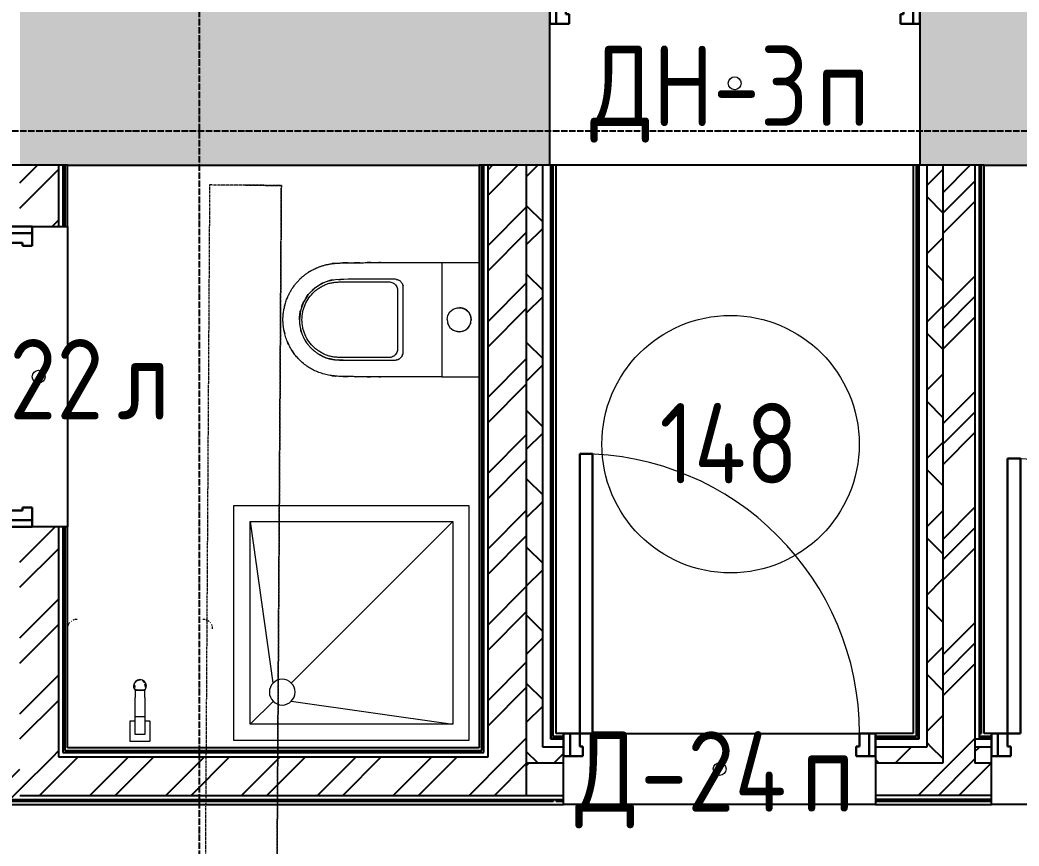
# Model space of a CAD drawing. Header units: millimetres. Extents: x -129048 to 476301, y -5853 to 215316.
# Drawn here: x 48852 to 51958, y 41133 to 43701 of the extents above; entities that cross this region are included whole.
import ezdxf

# ---------------------------------------------------------------- set-up
doc = ezdxf.new("R2010")
doc.units = ezdxf.units.MM
for name, pattern in [('ADSK_Линия сетки', [25, 20, -2.5, 0, -2.5]), ('ADSK_Сверху', [4.5, 3, -1.5]), ('ADSK_Снесено', [4.5, 3, -1.5])]:
    doc.linetypes.add(name, pattern=pattern)
for name, color, linetype, lineweight in [('Двери', 251, 'Continuous', 18), ('Каркас', 7, 'Continuous', 18), ('Марки дверей', 7, 'Continuous', 20), ('Марки помещений', 7, 'Continuous', 20), ('Сантехника', 251, 'Continuous', 18)]:
    doc.layers.add(name, color=color, linetype=linetype, lineweight=lineweight)
for name, color, linetype, lineweight, true_color in [('Стены внутренние', 5, 'Continuous', 18, 0x0000ff), ('Стены наружные', 1, 'ADSK_Снесено', 18, 0xff0000), ('Стены штриховка', 5, 'Continuous', 18, 0x0000ff)]:
    doc.layers.add(name, color=color, linetype=linetype, lineweight=lineweight, true_color=true_color)
doc.styles.add('GOST Common_2', font='GOST Common_0.ttf', dxfattribs={"width": 0.9, "height": 250})
pattern_1 = [(45, (0, 0), (-117.8655, 117.8655), []), (45, (78.58, 0), (-117.8655, 117.8655), [])]
pattern_2 = [(45, (0, 0), (-179.6051, 179.6051), []), (45, (63.5, 0), (0, 359.2102), []), (45, (-63.5, 0), (0, 359.2102), [])]
pattern_3 = [(45, (0, 0), (-106.06602, 106.06602), []), (135, (0, 0), (-106.06602, -106.06602), [])]

# ---------------------------------------------------------------- blocks, each defined once
blk = doc.blocks.new('ADSK_БалкаЖБ_Прямоугольная - 223_1х460мм-821113-01 План 1-го этажа маркировочный')
at = {"layer": 'Каркас', "color": 253, "linetype": 'ADSK_Сверху', "true_color": 0xaaaaaa}
for p, q in [((-2939.7, 111.5), (-2939.7, -111.6)), ((-2939.7, 111.5), (2939.7, 111.5)), ((-2939.7, -111.6), (2939.7, -111.6))]:
    blk.add_line(p, q, dxfattribs=at)
at = {"layer": 'Каркас', "color": 253, "linetype": 'ADSK_Сверху', "true_color": 0xb2b2b2}
for p in [(-2939.7, -0.1), (2939.7, 111.5)]:
    blk.add_line(p, (-2939.7, 111.5), dxfattribs=at)
blk = doc.blocks.new('AC_Дверь_Однопольная - Д-22л 933х2200h-1983239-01 План 1-го этажа маркировочный')
at = {"layer": 'Двери', "lineweight": 30}
for p, q in [((416.5, 923), (376.5, 923)), ((376.5, 923), (376.5, 90)), ((416.5, 90), (416.5, 923)), ((-446.5, 90), (-466.5, 90)), ((-466.5, 90), (-466.5, 20)), ((-416.5, 90), (-446.5, 90)), ((-446.5, 90), (-446.5, 20)), ((-446.5, 20), (-446.5, 90)), ((-416.5, 50), (-416.5, 90)), ((376.5, 90), (416.5, 90)), ((446.5, 90), (416.5, 90)), ((416.5, 90), (416.5, 50)), ((446.5, 20), (446.5, 90)), ((466.5, 90), (446.5, 90)), ((446.5, 90), (446.5, 20)), ((466.5, 20), (466.5, 90)), ((-406.5, 50), (-416.5, 50)), ((-406.5, 20), (-406.5, 50)), ((416.5, 50), (406.5, 50)), ((406.5, 50), (406.5, 20)), ((-466.5, 20), (-446.5, 20)), ((-446.5, 20), (-406.5, 20)), ((406.5, 20), (446.5, 20)), ((446.5, 20), (466.5, 20))]:
    blk.add_line(p, q, dxfattribs=at)
at = {"layer": 'Двери'}
blk.add_arc((416.5, 90), 833, 90, 180, dxfattribs=at)
blk = doc.blocks.new('AC_Дверь_Однопольная - Д-24п 970х2200h-1983238-01 План 1-го этажа маркировочный')
at = {"layer": 'Двери', "lineweight": 30}
for p, q in [((-435, 980), (-395, 980)), ((-435, 110), (-435, 980)), ((-395, 980), (-395, 110)), ((-485, 110), (-465, 110)), ((-485, 40), (-485, 110)), ((-465, 110), (-435, 110)), ((-465, 40), (-465, 110)), ((-465, 110), (-465, 40)), ((-395, 110), (-435, 110)), ((-435, 110), (-435, 70)), ((435, 110), (465, 110)), ((435, 70), (435, 110)), ((465, 110), (465, 40)), ((465, 110), (485, 110)), ((465, 40), (465, 110)), ((485, 110), (485, 40)), ((-435, 70), (-425, 70)), ((-425, 70), (-425, 40)), ((425, 70), (435, 70)), ((425, 40), (425, 70)), ((-465, 40), (-485, 40)), ((-425, 40), (-465, 40)), ((465, 40), (425, 40)), ((485, 40), (465, 40))]:
    blk.add_line(p, q, dxfattribs=at)
at = {"layer": 'Двери'}
blk.add_arc((-435, 110), 870, 0, 90, dxfattribs=at)
blk = doc.blocks.new('AC_Дверь_Двупольная - Д-26п 1405х2200h-2039755-01 План 1-го этажа маркировочный')
at = {"layer": 'Двери', "lineweight": 30}
for p, q in [((-652.5, 965), (-612.5, 965)), ((-652.5, 110), (-652.5, 965)), ((-612.5, 965), (-612.5, 110)), ((652.5, 560), (612.5, 560)), ((612.5, 560), (612.5, 110)), ((652.5, 110), (652.5, 560)), ((-702.5, 110), (-682.5, 110)), ((-702.5, 40), (-702.5, 110)), ((-682.5, 110), (-652.5, 110)), ((-682.5, 40), (-682.5, 110)), ((-682.5, 110), (-682.5, 40)), ((-612.5, 110), (-652.5, 110)), ((-652.5, 110), (-652.5, 70)), ((612.5, 110), (652.5, 110)), ((682.5, 110), (652.5, 110)), ((652.5, 110), (652.5, 70)), ((682.5, 40), (682.5, 110)), ((702.5, 110), (682.5, 110)), ((682.5, 110), (682.5, 40)), ((702.5, 40), (702.5, 110)), ((-652.5, 70), (-642.5, 70)), ((-642.5, 70), (-642.5, 40)), ((652.5, 70), (642.5, 70)), ((642.5, 70), (642.5, 40)), ((-682.5, 40), (-702.5, 40)), ((-642.5, 40), (-682.5, 40)), ((642.5, 40), (682.5, 40)), ((682.5, 40), (702.5, 40))]:
    blk.add_line(p, q, dxfattribs=at)
at = {"layer": 'Двери'}
for centre, radius, start, end in [((-652.5, 110), 855, 360, 90), ((652.5, 110), 450, 90, 180)]:
    blk.add_arc(centre, radius, start, end, dxfattribs=at)
blk = doc.blocks.new('AC_Дверь_Однопольная - ДН-3п 1150х2200h-1983112-01 План 1-го этажа маркировочный')
at = {"layer": 'Двери', "lineweight": 30}
for p, q in [((-525, 1305), (-485, 1305)), ((-525, 255), (-525, 1305)), ((-485, 1305), (-485, 255)), ((-575, 255), (-555, 255)), ((-575, 185), (-575, 255)), ((-555, 255), (-525, 255)), ((-555, 185), (-555, 255)), ((-555, 255), (-555, 185)), ((-485, 255), (-525, 255)), ((-525, 255), (-525, 215)), ((525, 255), (555, 255)), ((525, 215), (525, 255)), ((555, 255), (555, 185)), ((555, 255), (575, 255)), ((555, 185), (555, 255)), ((575, 255), (575, 185)), ((-525, 215), (-515, 215)), ((-515, 215), (-515, 185)), ((515, 215), (525, 215)), ((515, 185), (515, 215)), ((-555, 185), (-575, 185)), ((-515, 185), (-555, 185)), ((555, 185), (515, 185)), ((575, 185), (555, 185))]:
    blk.add_line(p, q, dxfattribs=at)
at = {"layer": 'Двери'}
blk.add_arc((-525, 255), 1050, 0, 90, dxfattribs=at)
blk = doc.blocks.new('WCPan-60cm-CloseCoupled-FloorMounted - WC_FloorStandingWC_Vitra_Zentrum_5781B003-0075-1928247-01 План 1-го этажа маркировочный')
at = {"layer": 'Сантехника'}
for p, q in [((50163.4, 42946.7), (50163.4, 42591.7)), ((50163.6, 42946.8), (50163.6, 42591.6)), ((50279.2, 42946.8), (50279.2, 42591.6)), ((50043.7, 42669.1), (50043.7, 42869.4)), ((50025.7, 42861.4), (50025.7, 42677)), ((50253.1, 42757.8), (50252.7, 42756.6)), ((50255, 42769.4), (50255, 42768.2))]:
    blk.add_line(p, q, dxfattribs=at)
at = {"layer": 'Сантехника', "flags": 128}
for points in [[(50163.6, 42946.8), (50221.4, 42946.8), (50279.2, 42946.8)], [(50016.5, 42895), (49987.1, 42895), (49959.9, 42895), (49933.8, 42895), (49901.2, 42895), (49872.7, 42895), (49847, 42894.6), (49818.9, 42891.7), (49792.5, 42882.7), (49768.6, 42867.7), (49748.5, 42847.8), (49733.5, 42824), (49724.1, 42797.2), (49721, 42769.2)], [(50180.1, 42769.4), (50182.4, 42782.3), (50188.9, 42793.5), (50198.8, 42801.9), (50211.1, 42806.4), (50224.1, 42806.4), (50236.4, 42801.9), (50246.3, 42793.5), (50252.8, 42782.3), (50255.1, 42769.4)], [(50180.1, 42769.4), (50182.4, 42756.6), (50188.9, 42745.3), (50198.8, 42737), (50211.1, 42732.5), (50224.1, 42732.5), (50236.3, 42737), (50246.3, 42745.3), (50252.8, 42756.6), (50255.1, 42769.4)], [(50163.6, 42591.6), (50221.4, 42591.6), (50279.2, 42591.6)]]:
    blk.add_lwpolyline(points, dxfattribs=at)
at = {"layer": 'Сантехника'}
for start, end in [(32.818, 86.5759), (332.8419, 27.1631), (273.4205, 327.1711)]:
    blk.add_arc((50217.5, 42769.4), 37.5, start, end, dxfattribs=at)
for centre, start_param, end_param in [((50163.3, 45003.3), 3.147063, 3.154396), ((50163.3, 40535.1), 6.270382, 6.277715)]:
    blk.add_ellipse(centre, major_axis=(0, 2056.6), ratio=0.01105, start_param=start_param, end_param=end_param, dxfattribs=at)
for points, knots in [([(49669.8, 42769.2), (49669.8, 42769.8), (49669.8, 42771.5), (49669.8, 42774.9), (49670, 42779.4), (49670.4, 42784.6), (49671, 42790.6), (49671.9, 42797.2), (49673.2, 42804.4), (49674.7, 42811.1), (49676.5, 42817.7), (49678.5, 42824.3), (49681, 42831.5), (49684.1, 42839.3), (49687.9, 42847.5), (49692.4, 42856.1), (49697.7, 42865), (49702.8, 42872.5), (49707.4, 42878.5), (49711, 42883), (49714.7, 42887.3), (49718.6, 42891.5), (49722.6, 42895.6), (49726.7, 42899.5), (49731, 42903.3), (49734.8, 42906.5), (49738.3, 42909.2), (49741.8, 42911.8), (49745.6, 42914.5), (49749.9, 42917.3), (49754.7, 42920.2), (49759.9, 42923.2), (49765.6, 42926.1), (49771.1, 42928.7), (49776.1, 42930.9), (49780.2, 42932.5), (49784.3, 42934.1), (49788.5, 42935.5), (49792.7, 42936.9), (49796.9, 42938.1), (49801.2, 42939.3), (49805.5, 42940.3), (49809.8, 42941.2), (49814.2, 42942), (49818.6, 42942.8), (49823.1, 42943.4), (49827.8, 42944), (49832.5, 42944.5), (49837.5, 42944.9), (49842.1, 42945.2), (49846.2, 42945.4), (49850.2, 42945.6), (49855, 42945.7), (49861.2, 42945.9), (49869.2, 42946), (49879.6, 42946.1), (49892.7, 42946.3), (49907, 42946.4), (49920.3, 42946.5), (49930.5, 42946.5), (49940.8, 42946.6), (49951.1, 42946.6), (49961.5, 42946.6), (49971.9, 42946.7), (49982.4, 42946.7), (49989.9, 42946.6), (49994.5, 42946.6), (49995.9, 42946.6), (49997.3, 42946.6), (49998.8, 42946.6), (50000.3, 42946.6), (50001.7, 42946.6), (50003.2, 42946.6), (50004.1, 42946.6), (50004.6, 42946.6)], [-4.049472, -4.049472, -4.049472, -4.049472, -3.861131, -3.67279, -3.484448, -3.296107, -3.107766, -2.919425, -2.731083, -2.542742, -2.412446, -2.28215, -2.151853, -2.021557, -1.891261, -1.760965, -1.630668, -1.500372, -1.435282, -1.370191, -1.3051, -1.24001, -1.174919, -1.109829, -1.044738, -0.979648, -0.938527, -0.897407, -0.856286, -0.815166, -0.774045, -0.732925, -0.691804, -0.650683, -0.624579, -0.598474, -0.572369, -0.546265, -0.52016, -0.494055, -0.467951, -0.441846, -0.416137, -0.390428, -0.36472, -0.339011, -0.313302, -0.287593, -0.261885, -0.236176, -0.21814, -0.200103, -0.182067, -0.164031, -0.145994, -0.127958, -0.109922, -0.091885, -0.081743, -0.071601, -0.061459, -0.051317, -0.041175, -0.031033, -0.020891, -0.010749, -0.009405, -0.008061, -0.006718, -0.005374, -0.004031, -0.002687, -0.001344, 0, 0, 0, 0]), ([(49832.2, 42944.4), (49832.1, 42944.4), (49830.5, 42944.3), (49827.5, 42944), (49824, 42943.5), (49822, 42943.3), (49821.3, 42943.2)], [0.39522151, 0.39522151, 0.39522151, 0.39522151, 0.39583333, 0.40625, 0.41666667, 0.42134296, 0.42134296, 0.42134296, 0.42134296]), ([(49872.9, 42946.1), (49871.7, 42946), (49868.9, 42946), (49864.3, 42945.9), (49859.8, 42945.9), (49857, 42945.8), (49856, 42945.8)], [0.30427449, 0.30427449, 0.30427449, 0.30427449, 0.3125, 0.32291667, 0.33333333, 0.3395761, 0.3395761, 0.3395761, 0.3395761]), ([(49909.1, 42946.4), (49907.9, 42946.4), (49905, 42946.4), (49901.2, 42946.3), (49897.8, 42946.3), (49895.1, 42946.3), (49892.8, 42946.3), (49891.5, 42946.3), (49890.9, 42946.3)], [0.22091476, 0.22091476, 0.22091476, 0.22091476, 0.22916667, 0.23958333, 0.24479167, 0.25, 0.25520833, 0.25892352, 0.25892352, 0.25892352, 0.25892352]), ([(49942.5, 42946.6), (49942.1, 42946.6), (49940.1, 42946.6), (49936.7, 42946.6), (49933.6, 42946.5), (49932, 42946.5)], [0.14303768, 0.14303768, 0.14303768, 0.14303768, 0.14583333, 0.15625, 0.16666667, 0.16666667, 0.16666667, 0.16666667]), ([(50004.6, 42946.6), (50010.5, 42946.6), (50022.4, 42946.6), (50041.3, 42946.6), (50061.4, 42946.6), (50084.3, 42946.6), (50107.6, 42946.6), (50128.1, 42946.7), (50146.8, 42946.7), (50158.1, 42946.7), (50163.4, 42946.7)], [-4.113201, -4.113201, -4.113201, -4.113201, -3.611572, -3.109943, -2.608313, -2.106684, -1.580013, -1.053342, -0.526671, 0, 0, 0, 0]), ([(49728.9, 42901.5), (49727.9, 42900.6), (49725, 42897.9), (49722.1, 42895.1), (49720.2, 42893.1)], [0.65650769, 0.65650769, 0.65650769, 0.65650769, 0.66666667, 0.68597408, 0.68597408, 0.68597408, 0.68597408]), ([(49757.1, 42921.6), (49756.4, 42921.2), (49754.2, 42919.9), (49750.8, 42917.8), (49748.2, 42916.2), (49747.1, 42915.4)], [0.5780337, 0.5780337, 0.5780337, 0.5780337, 0.58333333, 0.59375, 0.60237091, 0.60237091, 0.60237091, 0.60237091]), ([(49842.1, 42894.4), (49844.3, 42894.5), (49849.2, 42894.7), (49854.7, 42894.9), (49858.1, 42894.9), (49859.2, 42894.9)], [0.52439248, 0.52439248, 0.52439248, 0.52439248, 0.54166667, 0.5625, 0.5716159, 0.5716159, 0.5716159, 0.5716159]), ([(50043.7, 42869.4), (50043.7, 42871), (50043.3, 42877.6), (50037, 42887.4), (50029.7, 42892.3), (50022.6, 42894.6), (50018.5, 42895), (50016.5, 42895)], [-1.399204, -1.399204, -1.399204, -1.399204, -0.991678, -0.684937, -0.377368, -0.184471, 0, 0, 0, 0]), ([(49706.3, 42877), (49705.8, 42876.4), (49704.4, 42874.6), (49702.1, 42871.4), (49699.9, 42868.2), (49698.7, 42866.3), (49698.3, 42865.7)], [0.73453829, 0.73453829, 0.73453829, 0.73453829, 0.73958333, 0.75, 0.76041667, 0.76559387, 0.76559387, 0.76559387, 0.76559387]), ([(49728.9, 42769.2), (49728.9, 42777.3), (49730.1, 42789.4), (49734.3, 42805.1), (49740, 42820.2), (49750, 42837.9), (49763.4, 42853.2), (49775.8, 42863.6), (49785.9, 42870.4), (49794.8, 42875.2), (49802.3, 42878.5), (49807.8, 42880.6), (49813.5, 42882.4), (49821.2, 42884.2), (49831.3, 42885.7), (49843.8, 42886.6), (49860.9, 42887.1), (49882.7, 42887), (49917.8, 42887), (49956.3, 42887.1), (49986.2, 42887.1), (49998.5, 42887.1)], [-0.881059, -0.881059, -0.881059, -0.881059, -0.8185544, -0.7873044, -0.7560544, -0.6935544, -0.6310544, -0.5998044, -0.5685544, -0.5373044, -0.5216794, -0.5060544, -0.4904294, -0.4748044, -0.4435544, -0.4123044, -0.3810544, -0.3185544, -0.2560544, -0.1310544, -0.0428572, -0.0428572, -0.0428572, -0.0428572]), ([(49759.4, 42859.7), (49760.8, 42861.1), (49765, 42864.9), (49769.4, 42868.5), (49772.4, 42870.7)], [0.27513812, 0.27513812, 0.27513812, 0.27513812, 0.29166667, 0.32160073, 0.32160073, 0.32160073, 0.32160073]), ([(49783.4, 42877.9), (49785.4, 42879), (49789.8, 42881.4), (49794.6, 42883.8), (49797.4, 42885), (49797.9, 42885.2)], [0.35634739, 0.35634739, 0.35634739, 0.35634739, 0.375, 0.39583333, 0.40053784, 0.40053784, 0.40053784, 0.40053784]), ([(49810.1, 42889.6), (49812.5, 42890.3), (49817.5, 42891.5), (49823.5, 42892.6), (49827, 42893), (49827.9, 42893.2)], [0.4375, 0.4375, 0.4375, 0.4375, 0.45833333, 0.47916667, 0.48641545, 0.48641545, 0.48641545, 0.48641545]), ([(49998.5, 42887.1), (50000.9, 42887.1), (50005.4, 42886.5), (50010.9, 42884.5), (50014.9, 42882.1), (50018.5, 42879.3), (50022.3, 42874.8), (50025.1, 42868.3), (50025.7, 42863.8), (50025.7, 42861.4)], [-1, -1, -1, -1, -0.833333, -0.666667, -0.583333, -0.5, -0.333333, -0.166667, 0, 0, 0, 0]), ([(50040.6, 42881.5), (50040.8, 42881.2), (50041, 42880.7), (50041.3, 42880.1), (50041.4, 42879.9)], [0.69452299, 0.69452299, 0.69452299, 0.69452299, 0.72222222, 0.7371201, 0.7371201, 0.7371201, 0.7371201]), ([(49688, 42847.6), (49687.4, 42846.5), (49686.2, 42843.9), (49684.5, 42840), (49683.3, 42837.4), (49682.9, 42836.2)], [0.8145512, 0.8145512, 0.8145512, 0.8145512, 0.82291667, 0.83333333, 0.84189093, 0.84189093, 0.84189093, 0.84189093]), ([(49740.6, 42836.8), (49741.6, 42838.3), (49744, 42841.8), (49747.4, 42846.4), (49749.9, 42849.5), (49750.8, 42850.6)], [0.1938714, 0.1938714, 0.1938714, 0.1938714, 0.20833333, 0.22916667, 0.24084036, 0.24084036, 0.24084036, 0.24084036]), ([(49675.6, 42814.5), (49675.2, 42813), (49674.5, 42810.1), (49673.6, 42806), (49673.1, 42803.3), (49672.9, 42802.4)], [0.89583333, 0.89583333, 0.89583333, 0.89583333, 0.90625, 0.91666667, 0.92254035, 0.92254035, 0.92254035, 0.92254035]), ([(49727.2, 42808.4), (49727.5, 42809.2), (49728.2, 42811.3), (49729.8, 42815.7), (49731.7, 42820.2), (49733.5, 42824), (49734.3, 42825.6), (49734.6, 42826.1)], [0.1072591, 0.1072591, 0.1072591, 0.1072591, 0.11458333, 0.125, 0.14583333, 0.15625, 0.1607108, 0.1607108, 0.1607108, 0.1607108]), ([(49721, 42769.2), (49721, 42771.2), (49721.1, 42775.7), (49721.7, 42783.2), (49722.6, 42789.9), (49723.6, 42795), (49724.1, 42797.3), (49724.4, 42798.3)], [0, 0, 0, 0, 0.02083333, 0.04166667, 0.0625, 0.07291667, 0.08026225, 0.08026225, 0.08026225, 0.08026225]), ([(50182, 42781.4), (50182, 42781.5), (50182.2, 42782.1), (50182.4, 42782.6), (50182.6, 42783.1)], [-0.79368047, -0.79368047, -0.79368047, -0.79368047, -0.78571429, -0.76296055, -0.76296055, -0.76296055, -0.76296055]), ([(50004.6, 42591.8), (50002.7, 42591.8), (49998.8, 42591.8), (49992.6, 42591.8), (49986.4, 42591.8), (49973.1, 42591.8), (49953.5, 42591.8), (49928.6, 42591.9), (49905.5, 42592), (49885.4, 42592.2), (49869.6, 42592.4), (49857.9, 42592.6), (49847.8, 42592.9), (49838.6, 42593.4), (49829.6, 42594.2), (49820.7, 42595.3), (49811.8, 42596.8), (49799.8, 42599.3), (49785.2, 42603.7), (49768.8, 42610.5), (49753.8, 42618.5), (49739.3, 42628.1), (49726.1, 42639.1), (49714.3, 42651.3), (49704.6, 42663.3), (49696.2, 42675.6), (49688.7, 42688.8), (49681.7, 42704.5), (49676.2, 42720.7), (49673.4, 42733.1), (49672, 42741.3), (49671.4, 42745.2), (49670.9, 42749.1), (49670.6, 42752.5), (49670.3, 42755.2), (49670.2, 42757.4), (49670, 42759.5), (49669.9, 42761.5), (49669.9, 42763.3), (49669.8, 42765), (49669.8, 42766.7), (49669.8, 42767.8), (49669.8, 42768.5), (49669.8, 42768.8), (49669.8, 42769), (49669.8, 42769.1), (49669.8, 42769.2)], [-20.049415, -20.049415, -20.049415, -20.049415, -19.9374, -19.825385, -19.71337, -19.601354, -19.117402, -18.633449, -18.149496, -17.665543, -17.288144, -16.910745, -16.533346, -16.155946, -15.770496, -15.385045, -14.999595, -14.614144, -13.837234, -13.060323, -12.283412, -11.506502, -10.565218, -9.623934, -8.68265, -7.741366, -6.423461, -5.105557, -3.787653, -2.469748, -2.16459, -1.859431, -1.554272, -1.249113, -1.082103, -0.915093, -0.748083, -0.581073, -0.452946, -0.32482, -0.196693, -0.068567, -0.051425, -0.034283, -0.017142, 0, 0, 0, 0]), ([(49721, 42769.2), (49721, 42768.6), (49721, 42767.4), (49721, 42765.4), (49721.1, 42763.2), (49721.2, 42760.9), (49721.4, 42758.4), (49721.7, 42755.8), (49722, 42753), (49722.4, 42750.2), (49722.9, 42747.2), (49723.5, 42744), (49724.2, 42740.8), (49725, 42737.5), (49726, 42734.1), (49727, 42730.6), (49728.2, 42727), (49729.5, 42723.5), (49730.9, 42720.2), (49732.2, 42717.1), (49733.6, 42714.1), (49735.1, 42711.2), (49736.6, 42708.4), (49738.2, 42705.6), (49739.8, 42702.9), (49741.5, 42700.3), (49743.2, 42697.8), (49744.9, 42695.4), (49746.6, 42693), (49748.4, 42690.7), (49750.2, 42688.5), (49752, 42686.4), (49753.9, 42684.3), (49755.9, 42682.1), (49758.2, 42679.8), (49760.7, 42677.4), (49763.2, 42675.1), (49765.7, 42673), (49768.3, 42670.9), (49770.8, 42668.9), (49773.3, 42667.1), (49775.9, 42665.3), (49778.4, 42663.6), (49780.9, 42662.1), (49783.3, 42660.6), (49785.8, 42659.2), (49788.2, 42657.9), (49790.5, 42656.7), (49792.9, 42655.5), (49795.1, 42654.4), (49797.4, 42653.4), (49799.7, 42652.5), (49802, 42651.6), (49804.3, 42650.7), (49806.6, 42649.9), (49808.9, 42649.2), (49811.2, 42648.5), (49813.6, 42647.9), (49815.9, 42647.3), (49818.4, 42646.8), (49820.8, 42646.3), (49823.3, 42645.9), (49825.8, 42645.5), (49828.5, 42645.2), (49831.1, 42644.9), (49833.9, 42644.6), (49836.6, 42644.4), (49839.5, 42644.2), (49842.4, 42644), (49845.3, 42643.9), (49848.3, 42643.7), (49851.3, 42643.6), (49854.4, 42643.6), (49857.4, 42643.5), (49860.5, 42643.5), (49863.7, 42643.4), (49866.8, 42643.4), (49869.9, 42643.4), (49873, 42643.4), (49876.1, 42643.4), (49879.1, 42643.4), (49882.4, 42643.4), (49886.3, 42643.4), (49890.9, 42643.4), (49895.7, 42643.4), (49900.8, 42643.4), (49906, 42643.4), (49911.3, 42643.4), (49916.5, 42643.4), (49921.6, 42643.4), (49926.5, 42643.4), (49931.2, 42643.4), (49935.4, 42643.4), (49939.3, 42643.4), (49942.6, 42643.4), (49945.3, 42643.4), (49947.3, 42643.4), (49949.3, 42643.4), (49951.3, 42643.4), (49954.7, 42643.4), (49958.1, 42643.4), (49961.8, 42643.4), (49965.7, 42643.4), (49969.8, 42643.4), (49974, 42643.4), (49978.4, 42643.4), (49982.9, 42643.4), (49987.5, 42643.4), (49992.2, 42643.4), (49997, 42643.4), (50001.8, 42643.4), (50006.7, 42643.4), (50011.6, 42643.4), (50014.9, 42643.4), (50016.5, 42643.4)], [-58.924074, -58.924074, -58.924074, -58.924074, -58.626767, -58.329459, -58.032152, -57.734844, -57.437537, -57.140229, -56.842922, -56.545614, -56.248307, -55.950999, -55.653692, -55.356384, -55.059077, -54.761769, -54.464462, -54.167154, -53.909806, -53.652457, -53.395109, -53.13776, -52.880412, -52.623063, -52.365715, -52.108366, -51.851018, -51.593669, -51.336321, -51.078972, -50.821624, -50.564275, -50.306927, -50.049579, -49.709363, -49.369148, -49.028933, -48.688718, -48.348503, -48.008288, -47.668073, -47.327858, -46.987643, -46.647428, -46.307213, -45.966998, -45.626783, -45.286568, -44.946353, -44.606138, -44.248477, -43.890817, -43.533156, -43.175496, -42.817835, -42.460175, -42.102514, -41.744854, -41.387193, -41.029533, -40.671873, -40.314212, -39.956552, -39.598891, -39.241231, -38.88357, -38.535083, -38.186597, -37.83811, -37.489623, -37.141136, -36.79265, -36.444163, -36.095676, -35.747189, -35.398703, -35.050216, -34.701729, -34.353242, -34.004756, -33.656269, -33.307782, -32.843962, -32.380141, -31.916321, -31.452501, -30.98868, -30.52486, -30.06104, -29.59722, -29.133399, -28.669579, -28.205759, -27.741938, -27.278118, -26.814298, -26.350477, -25.886657, -24.268741, -22.650825, -21.032909, -19.414993, -17.797077, -16.179161, -14.561245, -12.943328, -11.325412, -9.707496, -8.08958, -6.471664, -4.853748, -3.235832, -1.617916, 0, 0, 0, 0]), ([(49998.5, 42651.3), (49986.2, 42651.4), (49956.3, 42651.4), (49917.8, 42651.4), (49882.7, 42651.4), (49860.9, 42651.3), (49843.8, 42651.8), (49831.3, 42652.7), (49821.2, 42654.2), (49813.5, 42656.1), (49807.8, 42657.8), (49802.3, 42659.9), (49794.8, 42663.3), (49785.9, 42668.1), (49775.8, 42674.9), (49763.4, 42685.2), (49750, 42700.5), (49740, 42718.2), (49734.3, 42733.3), (49730.1, 42749), (49728.9, 42761.1), (49728.9, 42769.2)], [0.0428572, 0.0428572, 0.0428572, 0.0428572, 0.1310544, 0.2560544, 0.3185544, 0.3810544, 0.4123044, 0.4435544, 0.4748044, 0.4904294, 0.5060544, 0.5216794, 0.5373044, 0.5685544, 0.5998044, 0.6310544, 0.6935544, 0.7560544, 0.7873044, 0.8185544, 0.881059, 0.881059, 0.881059, 0.881059]), ([(49673, 42735.5), (49673.1, 42734.7), (49673.9, 42731.1), (49674.7, 42727.5), (49675.4, 42724.8)], [0.07790377, 0.07790377, 0.07790377, 0.07790377, 0.08333333, 0.10312609, 0.10312609, 0.10312609, 0.10312609]), ([(49728.2, 42727.1), (49728.2, 42727.2), (49727.7, 42728.6), (49726.8, 42731.2), (49725.9, 42734.4), (49725.3, 42736.6), (49725.1, 42737.4)], [0.88401006, 0.88401006, 0.88401006, 0.88401006, 0.88541667, 0.89583333, 0.90625, 0.91261207, 0.91261207, 0.91261207, 0.91261207]), ([(50212.4, 42732.3), (50212, 42732.3), (50211.4, 42732.4), (50210.7, 42732.6), (50210.4, 42732.6)], [-0.91359982, -0.91359982, -0.91359982, -0.91359982, -0.89285714, -0.87932789, -0.87932789, -0.87932789, -0.87932789]), ([(49682.6, 42702.9), (49683.2, 42701.4), (49684.8, 42697.5), (49686.6, 42693.6), (49687.8, 42691.1)], [0.15609637, 0.15609637, 0.15609637, 0.15609637, 0.16666667, 0.18556267, 0.18556267, 0.18556267, 0.18556267]), ([(49743.8, 42697), (49743.7, 42697.1), (49742.2, 42699.2), (49740.1, 42702.5), (49738, 42706), (49737.2, 42707.4), (49737.1, 42707.6)], [0.79073929, 0.79073929, 0.79073929, 0.79073929, 0.79166667, 0.8125, 0.82291667, 0.82510106, 0.82510106, 0.82510106, 0.82510106]), ([(49765.9, 42672.8), (49765.2, 42673.4), (49762.5, 42675.7), (49759.3, 42678.7), (49756.8, 42681.3), (49756, 42682)], [0.70059285, 0.70059285, 0.70059285, 0.70059285, 0.70833333, 0.72916667, 0.73777538, 0.73777538, 0.73777538, 0.73777538]), ([(49698.5, 42672.4), (49699.6, 42670.6), (49702.1, 42667), (49704.6, 42663.5), (49705.9, 42661.8)], [0.23487199, 0.23487199, 0.23487199, 0.23487199, 0.25, 0.26517937, 0.26517937, 0.26517937, 0.26517937]), ([(49793.2, 42655.4), (49792, 42655.9), (49788.6, 42657.6), (49784.6, 42659.8), (49781.8, 42661.5), (49781.4, 42661.8)], [0.61440341, 0.61440341, 0.61440341, 0.61440341, 0.625, 0.64583333, 0.65006745, 0.65006745, 0.65006745, 0.65006745]), ([(49825.2, 42645.6), (49825, 42645.6), (49822.3, 42646.1), (49817.1, 42647), (49812.4, 42648.2), (49810.1, 42648.8)], [0.51911637, 0.51911637, 0.51911637, 0.51911637, 0.52083333, 0.54166667, 0.56178791, 0.56178791, 0.56178791, 0.56178791]), ([(50025.7, 42677), (50025.7, 42674.6), (50025.1, 42670.1), (50022.3, 42663.6), (50018.5, 42659.1), (50014.9, 42656.3), (50010.9, 42653.9), (50005.4, 42651.9), (50000.9, 42651.3), (49998.5, 42651.3)], [-1, -1, -1, -1, -0.833333, -0.666667, -0.5, -0.416667, -0.333333, -0.166667, 0, 0, 0, 0]), ([(50016.5, 42643.4), (50020.4, 42643.4), (50027.7, 42644.8), (50036.7, 42650.7), (50043.3, 42660.7), (50043.7, 42667.4), (50043.7, 42669.1)], [-4.576676, -4.576676, -4.576676, -4.576676, -3.420853, -2.362821, -1.38046, 0, 0, 0, 0]), ([(50040.5, 42656.8), (50040.5, 42656.7), (50040.2, 42656.2), (50039.9, 42655.7), (50039.6, 42655.3)], [0.30813645, 0.30813645, 0.30813645, 0.30813645, 0.3125, 0.35026428, 0.35026428, 0.35026428, 0.35026428]), ([(50043, 42663.2), (50042.9, 42662.7), (50042.7, 42662), (50042.5, 42661.3), (50042.5, 42661.2)], [0.14925999, 0.14925999, 0.14925999, 0.14925999, 0.1875, 0.1968419, 0.1968419, 0.1968419, 0.1968419]), ([(49719.7, 42645.8), (49721.7, 42643.7), (49724.9, 42640.6), (49728.1, 42637.7), (49729.3, 42636.7)], [0.31372869, 0.31372869, 0.31372869, 0.31372869, 0.33333333, 0.34362952, 0.34362952, 0.34362952, 0.34362952]), ([(49747.7, 42622.6), (49750, 42621.1), (49753.2, 42619.1), (49756.4, 42617.3), (49757.1, 42616.9)], [0.39699712, 0.39699712, 0.39699712, 0.39699712, 0.41666667, 0.42228657, 0.42228657, 0.42228657, 0.42228657]), ([(49857, 42643.5), (49856.1, 42643.5), (49852.6, 42643.6), (49848.1, 42643.7), (49844.5, 42643.9), (49843.4, 42644)], [0.42975153, 0.42975153, 0.42975153, 0.42975153, 0.4375, 0.45833333, 0.46818954, 0.46818954, 0.46818954, 0.46818954]), ([(49821.4, 42595.2), (49822, 42595.2), (49825.5, 42594.7), (49829.5, 42594.2), (49832.9, 42593.9), (49833.3, 42593.9)], [0.57885721, 0.57885721, 0.57885721, 0.57885721, 0.58333333, 0.60416667, 0.60686986, 0.60686986, 0.60686986, 0.60686986]), ([(49856.9, 42592.6), (49857.7, 42592.6), (49861.5, 42592.5), (49866.7, 42592.4), (49871.1, 42592.4), (49872.5, 42592.3)], [0.66095419, 0.66095419, 0.66095419, 0.66095419, 0.66666667, 0.6875, 0.69783585, 0.69783585, 0.69783585, 0.69783585]), ([(49931.9, 42591.9), (49934.9, 42591.9), (49938.4, 42591.8), (49941.9, 42591.8), (49942.3, 42591.8)], [0.83333333, 0.83333333, 0.83333333, 0.83333333, 0.85416667, 0.85711815, 0.85711815, 0.85711815, 0.85711815]), ([(50163.4, 42591.7), (50148.7, 42591.7), (50119.2, 42591.8), (50077.7, 42591.8), (50042.5, 42591.8), (50022.5, 42591.8), (50013.6, 42591.8), (50009.8, 42591.8), (50007, 42591.8), (50005.4, 42591.8), (50004.6, 42591.8)], [-13.742702, -13.742702, -13.742702, -13.742702, -11.119817, -8.496932, -5.874047, -3.251161, -2.438371, -1.625581, -0.81279, 0, 0, 0, 0])]:
    blk.add_open_spline(points, degree=3, knots=knots, dxfattribs=at)
for points in [[(49973.2, 42946.7), (49971.6, 42946.7), (49969.9, 42946.7), (49968.3, 42946.7)], [(50021.9, 42894.5), (50022.4, 42894.4), (50023, 42894.3), (50023.5, 42894.2)], [(50027.2, 42893), (50027.7, 42892.8), (50028.3, 42892.6), (50028.8, 42892.3)], [(50042.8, 42876.2), (50042.9, 42875.6), (50043.1, 42875.1), (50043.2, 42874.6)], [(50197.8, 42801.3), (50198.3, 42801.7), (50198.9, 42802), (50199.5, 42802.3)], [(50210.4, 42806.3), (50211.1, 42806.4), (50211.8, 42806.5), (50212.4, 42806.6)], [(50182.6, 42755.8), (50182.4, 42756.4), (50182.2, 42756.9), (50182, 42757.5)], [(50199.5, 42736.5), (50198.9, 42736.9), (50198.3, 42737.2), (50197.8, 42737.6)], [(50030.5, 42646.9), (50029.9, 42646.6), (50029.4, 42646.3), (50028.8, 42646.1)], [(50024.5, 42644.5), (50023.9, 42644.3), (50023.3, 42644.2), (50022.7, 42644.1)], [(49892.3, 42592.2), (49893.3, 42592.1), (49894.3, 42592.1), (49895.3, 42592.1)], [(49968.3, 42591.8), (49970, 42591.8), (49971.7, 42591.8), (49973.3, 42591.8)]]:
    blk.add_open_spline(points, degree=3, dxfattribs=at)
blk = doc.blocks.new('Душевая кабинка-2D - 730кв-1909751-01 План 1-го этажа маркировочный')
at = {"layer": 'Сантехника'}
for p, q in [((0, 730), (730, 730)), ((0, 0), (0, 730)), ((730, 730), (730, 0)), ((50, 680), (680, 680)), ((50, 50), (50, 680)), ((680, 680), (680, 50)), ((680, 50), (50, 50)), ((730, 0), (0, 0))]:
    blk.add_line(p, q, dxfattribs=at)
at = {"layer": 'Сантехника', "lineweight": 9}
for p, q in [((50, 680), (121.1, 178.9)), ((680, 680), (178.9, 178.9)), ((122.4, 122.4), (50, 50)), ((177.6, 122.4), (680, 50))]:
    blk.add_line(p, q, dxfattribs=at)
at = {"layer": 'Сантехника'}
for start, end in [(360, 180), (180, 360)]:
    blk.add_arc((150, 150), 40, start, end, dxfattribs=at)
blk = doc.blocks.new('Parametric_Porcelain_bathroom_sink_20774 - 450х400мм-2098790-01 План 1-го этажа маркировочный')
at = {"layer": 'Сантехника'}
for p, q in [((-89.1, 431.1), (-88.2, 431.9)), ((343.1, 427.1), (343.9, 426.2)), ((110, 217.1), (140, 217.1)), ((110, 217.1), (110, 194.1)), ((140, 217.1), (110, 217.1)), ((110, 134.5), (110, 194.1)), ((140, 194.1), (140, 217.1)), ((140, 194.1), (140, 134.5)), ((110, 99.5), (110, 134.5)), ((140, 134.5), (110, 134.5)), ((140, 134.5), (140, 99.5)), ((93.2, 119.2), (93.2, 59.6)), ((110, 121.1), (95.1, 121.1)), ((110, 79.5), (110, 99.5)), ((154.6, 121.1), (140, 121.1)), ((140, 99.5), (140, 79.5)), ((156.5, 59.6), (156.5, 119.2)), ((140, 79.5), (110, 79.5)), ((94.7, 58.1), (155, 58.1))]:
    blk.add_line(p, q, dxfattribs=at)
at = {"layer": 'Сантехника', "flags": 128}
for points in [[(-83.1, 435), (-82, 435.5), (-80.9, 436), (-79.7, 436.4)], [(-77.4, 437.1), (-76.3, 437.3), (-75.1, 437.6), (-73.9, 437.7), (-72.7, 437.9), (-71.5, 438), (-70.3, 438), (-70, 438)], [(320, 438), (321.2, 438), (322.4, 437.9), (323.6, 437.8), (324.8, 437.6), (326, 437.4), (327.1, 437.1)], [(329.4, 436.5), (330.6, 436.1), (331.7, 435.6), (332.8, 435.1), (333.9, 434.6)], [(-100, 408), (-100, 409.2), (-99.9, 410.4), (-99.8, 411.6), (-99.6, 412.8), (-99.4, 414), (-99.1, 415.1)], [(-98.5, 417.4), (-98.1, 418.6), (-97.6, 419.7), (-97.1, 420.8), (-96.6, 421.9)], [(-95.4, 423.9), (-94.8, 424.9), (-94.1, 425.9), (-93.3, 426.9), (-92.6, 427.8)], [(335.9, 433.4), (336.9, 432.8), (337.9, 432.1), (338.9, 431.3), (339.8, 430.6)], [(347, 421.1), (347.5, 420), (348, 418.9), (348.4, 417.7)], [(349.1, 415.4), (349.3, 414.3), (349.6, 413.1), (349.7, 411.9), (349.9, 410.7), (350, 409.5), (350, 408.3), (350, 408)]]:
    blk.add_lwpolyline(points, dxfattribs=at)
at = {"layer": 'Сантехника'}
for centre, radius, start, end in [((125, 230), 20, 0, 180), ((125, 230), 20, 180, 221.0942), ((125, 230), 18.2, 165.1578, 180), ((125, 230), 18.2, 180, 191.3408), ((125, 230), 16.3, 175.3673, 180), ((125, 230), 16.3, 175.3673, 180), ((125, 230), 16.3, 180, 198.6206), ((125, 230), 16.3, 180, 198.6206), ((125, 230), 18.2, 208.9833, 219.7338), ((125, 230), 18.2, 95.8453, 143.3061), ((125, 230), 16.3, 216.8749, 225), ((125, 230), 16.3, 216.8749, 225), ((125, 230), 18.2, 85.131, 94.1833), ((125, 230), 18.2, 52.7593, 62.7191), ((125, 230), 16.3, 41.0245, 45), ((125, 230), 16.3, 41.0245, 45), ((125, 230), 18.2, 45, 49.4056), ((125, 230), 18.2, 315, 326.6627), ((125, 230), 18.2, 28.9833, 36.6939), ((125, 230), 20, 318.8852, 360), ((125, 230), 16.3, 0, 18.6206), ((125, 230), 16.3, 0, 18.6206), ((125, 230), 16.3, 355.3673, 360), ((125, 230), 16.3, 355.3673, 360), ((125, 230), 18.2, 345.1578, 360), ((125, 230), 18.2, 0, 11.3408), ((95.1, 119.2), 1.87, 90, 180), ((95.1, 119.2), 1.87, 120, 150), ((95.1, 119.2), 1.87, 120, 150), ((95.1, 119.2), 1.87, 120, 150), ((154.6, 119.2), 1.87, 0, 90), ((154.6, 119.2), 1.87, 30, 60), ((154.6, 119.2), 1.87, 30, 60), ((154.6, 119.2), 1.87, 30, 60), ((94.7, 59.6), 1.49, 180, 270), ((155, 59.6), 1.49, 270, 360)]:
    blk.add_arc(centre, radius, start, end, dxfattribs=at)
blk = doc.blocks.new('ADSK_Марка_Помещение_ОдноЗначение - Номер-247393-01 План 1-го этажа маркировочный')
at = {"layer": 'Марки помещений'}
blk.add_circle((0, 0), 4, dxfattribs=at)
blk = doc.blocks.new('ADSK_Марка_Дверь - Марка типа и комментарии-2020407-01 План 1-го этажа маркировочный')
at = {"layer": 'Марки дверей', "lineweight": 9}
blk.add_circle((0, 0), 0.2, dxfattribs=at)

msp = doc.modelspace()

# ---------------------------------------------------------------- hatches: boundary and pattern name
at = {"layer": 'Стены внутренние', "lineweight": 25, "true_color": 0x636466}
h = msp.add_hatch(dxfattribs=at)
h.set_pattern_fill('FP_2', color=251, style=0, pattern_type=2)
h.set_pattern_definition(pattern_1)
h.paths.add_polyline_path([(48852.14944, 41410.5935), (48972.14944, 41410.5935), (48972.14944, 42125.5935), (48852.14944, 42125.5935), (48852.14944, 41423.5935)])
h.paths.add_polyline_path([(48852.14944, 43058.5935), (48972.14944, 43058.5935), (48972.14944, 43249.20652), (48852.14944, 43249.20652)])
h = msp.add_hatch(dxfattribs=at)
h.set_pattern_fill('FP_2', color=251, style=0, pattern_type=2)
h.set_pattern_definition(pattern_1)
h.paths.add_polyline_path([(50373.9887, 41410.5935), (50427.33106, 41410.5935), (50427.33106, 43249.20652), (50307.33106, 43249.20652), (50307.33106, 41410.5935)])
h = msp.add_hatch(dxfattribs=at)
h.set_pattern_fill('FP_5', color=251, style=0, pattern_type=2)
h.set_pattern_definition(pattern_3)
h.paths.add_polyline_path([(50427.33106, 41390.5935), (50477.33106, 41390.5935), (50477.33106, 43249.20652), (50427.33106, 43249.20652), (50427.33106, 41410.5935)])
h = msp.add_hatch(dxfattribs=at)
h.set_pattern_fill('FP_5', color=251, style=0, pattern_type=2)
h.set_pattern_definition(pattern_3)
h.paths.add_polyline_path([(51721.33106, 41440.5935), (51721.33106, 43249.20652), (51671.33106, 43249.20652), (51671.33106, 41440.5935)])
h = msp.add_hatch(dxfattribs=at)
h.set_pattern_fill('FP_3', color=251, style=0, pattern_type=2)
h.set_pattern_definition(pattern_2)
h.paths.add_polyline_path([(51821.33106, 41390.5935), (51821.33106, 43249.20652), (51721.33106, 43249.20652), (51721.33106, 41390.5935)])
h = msp.add_hatch(dxfattribs=at)
h.set_pattern_fill('FP_5', color=251, style=0, pattern_type=2)
h.set_pattern_definition(pattern_3)
h.paths.add_polyline_path([(51872.33106, 41390.5935), (51872.33106, 41440.5935), (51821.33106, 41440.5935), (51821.33106, 41390.5935)])
h.paths.add_polyline_path([(51512.33106, 41390.5935), (51721.33106, 41390.5935), (51721.33106, 41440.5935), (51512.33106, 41440.5935), (51512.33106, 41412.5935)])
h.paths.add_polyline_path([(50502.33106, 41390.5935), (50542.33106, 41390.5935), (50542.33106, 41440.5935), (50477.33106, 41440.5935), (50477.33106, 41390.5935)])
h.paths.add_polyline_path([(53315.30183, 41390.5935), (53343.30183, 41390.5935), (53343.30183, 41440.5935), (53277.33106, 41440.5935), (53277.33106, 41390.5935)])
h = msp.add_hatch(dxfattribs=at)
h.set_pattern_fill('FP_2', color=251, style=0, pattern_type=2)
h.set_pattern_definition(pattern_1)
h.paths.add_polyline_path([(50427.33106, 41290.5935), (50427.33106, 41410.5935), (48852.14944, 41410.5935), (48852.14944, 41290.5935), (50373.9887, 41290.5935)])
h = msp.add_hatch(dxfattribs=at)
h.set_pattern_fill('FP_3', color=251, style=0, pattern_type=2)
h.set_pattern_definition(pattern_2)
h.paths.add_polyline_path([(48820.14944, 41277.5935), (48852.14944, 41277.5935), (48852.14944, 41377.5935), (48121.30183, 41377.5935), (48121.30183, 41277.5935), (48701.88782, 41277.5935)])
h.paths.add_polyline_path([(47188.30183, 41277.5935), (47188.30183, 41377.5935), (46543.2121, 41377.5935), (46543.2121, 41277.5935)])
h = msp.add_hatch(dxfattribs=at)
h.set_pattern_fill('FP_3', color=251, style=0, pattern_type=2)
h.set_pattern_definition(pattern_2)
h.paths.add_polyline_path([(53343.30183, 41290.5935), (53343.30183, 41390.5935), (53277.33106, 41390.5935), (53277.33106, 41290.5935), (53315.30183, 41290.5935)])
h.paths.add_polyline_path([(51872.33106, 41290.5935), (51872.33106, 41390.5935), (51512.33106, 41390.5935), (51512.33106, 41290.5935)])
h.paths.add_polyline_path([(50427.33106, 41290.5935), (50542.33106, 41290.5935), (50542.33106, 41390.5935), (50427.33106, 41390.5935)])
at = {"layer": 'Стены наружные', "linetype": 'Continuous', "lineweight": 25, "true_color": 0x636466}
h = msp.add_hatch(color=251, dxfattribs=at)
h.paths.add_polyline_path([(54961.55667, 43249.20652), (55524.81943, 43249.20652), (55522.61286, 43759.20652), (54961.55667, 43759.20652), (54961.55667, 43689.20652)])
h.paths.add_polyline_path([(53446.55667, 43249.20652), (53446.55667, 43759.20652), (51649.33106, 43759.20652), (51649.33106, 43249.20652), (52537.78268, 43249.20652)])
h.paths.add_polyline_path([(48980.5713, 43249.20652), (50499.33106, 43249.20652), (50499.33106, 43759.20652), (48852.14944, 43759.20652), (48852.14944, 43249.20652)])
h.paths.add_polyline_path([(46543.2121, 43249.20652), (47342.14944, 43249.20652), (47342.14944, 43759.20652), (46033.2121, 43759.20652), (46033.2121, 43249.20652)])

# ---------------------------------------------------------------- linework, layer by layer
at = {"linetype": 'ADSK_Линия сетки', "lineweight": 25}
for p, q in [((49409.91035, -4984.78696), (49409.91035, 44534.78674)), ((-11086.22475, 43356.78828), (57141.71826, 43356.78828))]:
    msp.add_line(p, q, dxfattribs=at)
at = {"layer": 'Стены внутренние', "color": 251, "lineweight": 25, "true_color": 0x636466}
for p, q in [((49000.14944, 43249.20652), (48820.14944, 43249.20652)), ((49000.14944, 43058.5935), (49000.14944, 43249.20652)), ((50279.33106, 43249.20652), (50279.33106, 41438.5935)), ((50519.33106, 43249.20652), (50279.33106, 43249.20652)), ((50519.33106, 41482.5935), (50519.33106, 43249.20652)), ((51629.33106, 43249.20652), (51629.33106, 41482.5935)), ((51849.33106, 43249.20652), (51629.33106, 43249.20652)), ((51849.33106, 41482.5935), (51849.33106, 43249.20652)), ((48890.14944, 43058.5935), (49000.14944, 43058.5935)), ((49000.14944, 43058.5935), (49000.14944, 42125.5935)), ((49000.14944, 42125.5935), (48890.14944, 42125.5935)), ((49000.14944, 41438.5935), (49000.14944, 42125.5935)), ((50542.33106, 41482.5935), (50519.33106, 41482.5935)), ((50632.33106, 41482.5935), (51462.33106, 41482.5935)), ((51629.33106, 41482.5935), (51512.33106, 41482.5935)), ((51872.33106, 41482.5935), (51849.33106, 41482.5935)), ((50279.33106, 41438.5935), (49000.14944, 41438.5935)), ((50542.33106, 41262.5935), (50542.33106, 41412.5935)), ((51512.33106, 41412.5935), (51512.33106, 41262.5935)), ((51872.33106, 41262.5935), (51872.33106, 41412.5935)), ((48121.30183, 41262.5935), (50542.33106, 41262.5935)), ((51512.33106, 41262.5935), (50542.33106, 41262.5935)), ((51512.33106, 41262.5935), (51872.33106, 41262.5935)), ((53277.33106, 41262.5935), (51872.33106, 41262.5935))]:
    msp.add_line(p, q, dxfattribs=at)
at = {"layer": 'Стены наружные', "color": 251, "linetype": 'Continuous', "lineweight": 25, "true_color": 0x636466}
for p, q in [((50499.33106, 43249.20652), (50499.33106, 43689.20652)), ((51649.33106, 43689.20652), (51649.33106, 43249.20652)), ((49000.14944, 43249.20652), (50279.33106, 43249.20652)), ((51629.33106, 43249.20652), (50519.33106, 43249.20652)), ((51849.33106, 43249.20652), (53446.55667, 43249.20652))]:
    msp.add_line(p, q, dxfattribs=at)
at = {"layer": 'Стены штриховка', "color": 251, "lineweight": 25, "true_color": 0x636466}
for p, q in [((48972.14944, 43249.20652), (48972.14944, 43058.5935)), ((48985.14944, 43249.20652), (48985.14944, 43058.5935)), ((48991.14944, 43249.20652), (48991.14944, 43058.5935)), ((50288.33106, 41429.5935), (50288.33106, 43249.20652)), ((50294.33106, 41423.5935), (50294.33106, 43249.20652)), ((50307.33106, 41410.5935), (50307.33106, 43249.20652)), ((50427.33106, 41290.5935), (50427.33106, 43249.20652)), ((50477.33106, 41440.5935), (50477.33106, 43249.20652)), ((50502.33106, 41465.5935), (50502.33106, 43249.20652)), ((50504.33106, 41467.5935), (50504.33106, 43249.20652)), ((50510.33106, 41473.5935), (50510.33106, 43249.20652)), ((51638.33106, 43249.20652), (51638.33106, 41473.5935)), ((51644.33106, 43249.20652), (51644.33106, 41467.5935)), ((51646.33106, 43249.20652), (51646.33106, 41465.5935)), ((51671.33106, 43249.20652), (51671.33106, 41440.5935)), ((51721.33106, 43249.20652), (51721.33106, 41390.5935)), ((51821.33106, 43249.20652), (51821.33106, 41390.5935)), ((51834.33106, 43249.20652), (51834.33106, 41465.5935)), ((51840.33106, 43249.20652), (51840.33106, 41482.5935)), ((48972.14944, 42125.5935), (48972.14944, 41410.5935)), ((48985.14944, 42125.5935), (48985.14944, 41423.5935)), ((48991.14944, 42125.5935), (48991.14944, 41429.5935)), ((50542.33106, 41467.5935), (50504.33106, 41467.5935)), ((50542.33106, 41473.5935), (50510.33106, 41473.5935)), ((51638.33106, 41473.5935), (51512.33106, 41473.5935)), ((51644.33106, 41467.5935), (51512.33106, 41467.5935)), ((51834.33106, 41482.5935), (51840.33106, 41482.5935)), ((51872.33106, 41473.5935), (51834.33106, 41473.5935)), ((51872.33106, 41467.5935), (51834.33106, 41467.5935)), ((50542.33106, 41440.5935), (50477.33106, 41440.5935)), ((50542.33106, 41465.5935), (50502.33106, 41465.5935)), ((51646.33106, 41465.5935), (51512.33106, 41465.5935)), ((51671.33106, 41440.5935), (51512.33106, 41440.5935)), ((51872.33106, 41465.5935), (51821.33106, 41465.5935)), ((51872.33106, 41440.5935), (51821.33106, 41440.5935)), ((48972.14944, 41410.5935), (50307.33106, 41410.5935)), ((48985.14944, 41423.5935), (50294.33106, 41423.5935)), ((48991.14944, 41429.5935), (50288.33106, 41429.5935)), ((50542.33106, 41390.5935), (50427.33106, 41390.5935)), ((51721.33106, 41390.5935), (51512.33106, 41390.5935)), ((51872.33106, 41390.5935), (51821.33106, 41390.5935)), ((48852.14944, 41290.5935), (50542.33106, 41290.5935)), ((51872.33106, 41290.5935), (51512.33106, 41290.5935)), ((48121.30183, 41277.5935), (50542.33106, 41277.5935)), ((50510.33106, 41271.5935), (48121.30183, 41271.5935)), ((50504.33106, 41277.5935), (50504.33106, 41271.5935)), ((50510.33106, 41277.5935), (50510.33106, 41271.5935)), ((50519.33106, 41277.5935), (50519.33106, 41271.5935)), ((50542.33106, 41271.5935), (50519.33106, 41271.5935)), ((51872.33106, 41277.5935), (51512.33106, 41277.5935)), ((51872.33106, 41271.5935), (51512.33106, 41271.5935))]:
    msp.add_line(p, q, dxfattribs=at)

# ---------------------------------------------------------------- block references
at = {"layer": 'Двери', "color": 251, "lineweight": 25, "true_color": 0x636466}
for name, p in [('AC_Дверь_Однопольная - ДН-3п 1150х2200h-1983112-01 План 1-го этажа маркировочный', (51074.33106, 43504.20652)), ('AC_Дверь_Однопольная - Д-24п 970х2200h-1983238-01 План 1-го этажа маркировочный', (51027.33106, 41372.5935)), ('AC_Дверь_Двупольная - Д-26п 1405х2200h-2039755-01 План 1-го этажа маркировочный', (52574.83106, 41372.5935))]:
    msp.add_blockref(name, p, dxfattribs=at)
at = {"layer": 'Двери', "color": 251, "lineweight": 25, "true_color": 0x636466, "rotation": 90}
msp.add_blockref('AC_Дверь_Однопольная - Д-22л 933х2200h-1983239-01 План 1-го этажа маркировочный', (48910.14944, 42592.0935), dxfattribs=at)
at = {"layer": 'Каркас', "color": 251, "linetype": 'ADSK_Сверху', "lineweight": 25, "true_color": 0x636466, "rotation": 269.6370027793602}
msp.add_blockref('ADSK_БалкаЖБ_Прямоугольная - 223_1х460мм-821113-01 План 1-го этажа маркировочный', (49534.62807, 40247.61679), dxfattribs=at)
at = {"layer": 'Марки дверей', "color": 251, "lineweight": 25, "true_color": 0x636466, "xscale": 99.99999999999993, "yscale": 99.99999999999993, "zscale": 99.99999999999993}
for p in [(51074.33106, 43504.20652), (48910.14944, 42592.0935), (51027.33106, 41372.5935)]:
    msp.add_blockref('ADSK_Марка_Дверь - Марка типа и комментарии-2020407-01 План 1-го этажа маркировочный', p, dxfattribs=at)
at = {"layer": 'Марки помещений', "color": 251, "lineweight": 25, "true_color": 0x636466, "xscale": 99.99999999999993, "yscale": 99.99999999999993, "zscale": 99.99999999999993}
msp.add_blockref('ADSK_Марка_Помещение_ОдноЗначение - Номер-247393-01 План 1-го этажа маркировочный', (51061.25639, 42382.31009), dxfattribs=at)
at = {"layer": 'Сантехника', "color": 251, "lineweight": 25, "true_color": 0x636466}
for name, p in [('WCPan-60cm-CloseCoupled-FloorMounted - WC_FloorStandingWC_Vitra_Zentrum_5781B003-0075-1928247-01 План 1-го этажа маркировочный', (0, 0)), ('Душевая кабинка-2D - 730кв-1909751-01 План 1-го этажа маркировочный', (49517.4807, 41461.4935)), ('Parametric_Porcelain_bathroom_sink_20774 - 450х400мм-2098790-01 План 1-го этажа маркировочный', (49100.14944, 41400.5935))]:
    msp.add_blockref(name, p, dxfattribs=at)

# ---------------------------------------------------------------- texts
at = {"layer": 'Марки дверей', "color": 251, "lineweight": 25, "true_color": 0x636466, "char_height": 250, "attachment_point": 1, "style": 'GOST Common_2'}
for s, insert, width in [('ДН', (50625.50179, 43621.21961), 461.772), ('-3', (51006.50179, 43621.21961), 389.620125), ('\\fGOST Common|b0|i0|c204|p34|;\\W.9;п', (51327.97054, 43621.21961), 194.8100625), ('-22', (48672.72642, 42709.1066), 584.4301875), ('\\fGOST Common|b0|i0|c204|p34|;\\W.9;л', (49154.92954, 42709.1066), 194.8100625), ('\\fGOST Common|b0|i0|c204|p34|;\\W.9;Д', (50578.50179, 41489.6066), 245.316375), ('-24', (50780.90804, 41489.6066), 606.07575), ('\\fGOST Common|b0|i0|c204|p34|;\\W.9;п', (51280.97054, 41489.6066), 194.8100625)]:
    msp.add_mtext(s, dxfattribs=dict(at, insert=insert, width=width))
at = {"layer": 'Марки помещений', "color": 251, "lineweight": 25, "true_color": 0x636466, "insert": (50840.29913, 42510.03516), "char_height": 250, "width": 548.35425, "attachment_point": 1, "style": 'GOST Common_2'}
msp.add_mtext('148', dxfattribs=at)

doc.saveas('drawing.dxf')
